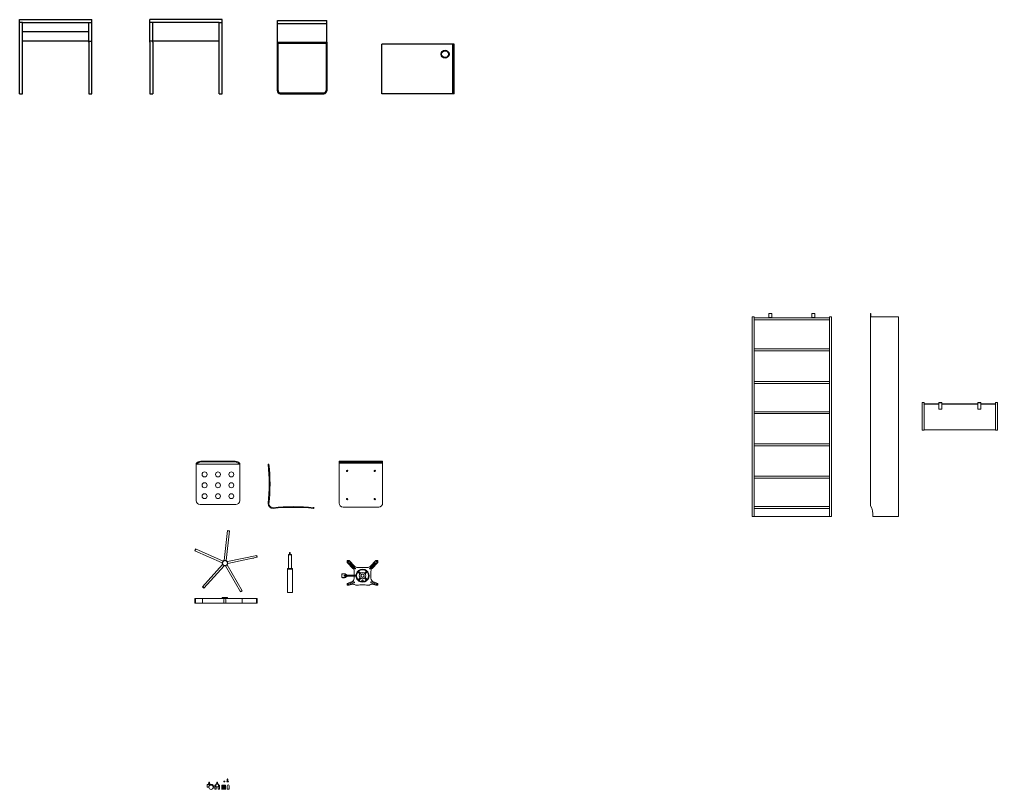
# Model space of a CAD drawing. Header units: millimetres. Extents: x 1744 to 3667, y -56 to 1503.
# Drawn here: x 2679 to 3667, y -56 to 722 of the extents above; entities that cross this region are included whole.
import ezdxf

# ---------------------------------------------------------------- set-up
doc = ezdxf.new("R2010")
doc.units = ezdxf.units.MM
doc.header["$LTSCALE"] = 100
doc.linetypes.add('CONTINUA', pattern=[0])
doc.layers.add('A-FURN', color=8, linetype='Continuous', lineweight=18)
doc.layers.add('PGF-ARREDO', color=73, linetype='Continuous')

# ---------------------------------------------------------------- blocks, each defined once
blk = doc.blocks.new('VITE')
at = {"layer": 'A-FURN', "color": 6}
for p, q in [((2893.17, -48.49), (2892.62, -48.58)), ((2893.17, -48.58), (2892.62, -48.68)), ((2893.17, -48.68), (2892.62, -48.78)), ((2893.16, -48.78), (2892.62, -48.87)), ((2893.16, -48.88), (2892.62, -48.97)), ((2893.16, -48.98), (2892.62, -49.07)), ((2893.16, -49.07), (2892.62, -49.17)), ((2893.16, -49.17), (2892.62, -49.27)), ((2893.16, -49.27), (2892.62, -49.37)), ((2893.16, -49.37), (2892.62, -49.46)), ((2893.17, -48.49), (2892.68, -48.49)), ((2892.11, -51.06), (2892.11, -50.9)), ((2893.68, -50.9), (2892.11, -50.9)), ((2893.32, -50.9), (2892.48, -50.9)), ((2893.16, -49.47), (2892.62, -49.56)), ((2893.16, -49.56), (2892.62, -49.66)), ((2893.16, -49.66), (2892.62, -49.76)), ((2893.16, -49.76), (2892.62, -49.86)), ((2893.16, -49.86), (2892.62, -49.95)), ((2893.16, -49.96), (2892.62, -50.05)), ((2893.16, -50.05), (2892.62, -50.15)), ((2893.16, -50.15), (2892.62, -50.25)), ((2893.16, -50.25), (2892.62, -50.35)), ((2893.16, -50.35), (2892.86, -50.4)), ((2893.68, -51.06), (2893.68, -50.9))]:
    blk.add_line(p, q, dxfattribs=at)
at = {"layer": 'A-FURN', "color": 6, "linetype": 'CONTINUA', "ltscale": 0.02}
for p, q in [((2892.5, -50.9), (2892.5, -50.4)), ((2893.3, -50.4), (2892.5, -50.4)), ((2892.7, -50.9), (2892.7, -50.4)), ((2893.1, -50.9), (2893.1, -50.4)), ((2893.3, -50.9), (2893.3, -50.4))]:
    blk.add_line(p, q, dxfattribs=at)
at = {"layer": 'A-FURN', "color": 6, "lineweight": 25}
for centre, radius, start, end in [((2892.64, -48.83), 0.0542, 115.7895, 240.28956), ((2892.64, -48.92), 0.0542, 121.13074, 214.9515), ((2892.64, -49.02), 0.0542, 121.03437, 215.09573), ((2892.64, -49.12), 0.0542, 121.09636, 215.02452), ((2892.64, -49.22), 0.0542, 121.06103, 215.02753), ((2892.64, -49.31), 0.0542, 121.08968, 215.02885), ((2892.64, -49.41), 0.0542, 121.1166, 215.01351), ((2892.64, -48.63), 0.0493, 113.29038, 217.39529), ((2892.77, -48.83), 0.206, 214.83109, 222.15951), ((2892.77, -48.93), 0.213, 215.04968, 222.11209), ((2892.78, -49.02), 0.223, 215.10822, 221.87514), ((2892.77, -49.12), 0.214, 215.01467, 222.0697), ((2892.78, -49.22), 0.217, 215.17196, 222.10051), ((2892.67, -48.55), 0.0599, 85.26108, 216.86778), ((2892.79, -48.53), 0.223, 215.08481, 221.85173), ((2892.73, -48.74), 0.123, 153.40048, 199.33098), ((2893, -48.63), 0.223, 318.14827, 324.91519), ((2893.13, -48.83), 0.0584, 302.91158, 57.08842), ((2893.14, -48.92), 0.0542, 324.90427, 58.96563), ((2893.01, -48.83), 0.213, 317.88791, 324.95032), ((2893.14, -49.02), 0.0542, 324.90427, 58.96563), ((2893.01, -48.93), 0.213, 317.88791, 324.95032), ((2893.14, -49.12), 0.0542, 324.97247, 58.93897), ((2893.01, -49.03), 0.214, 317.9303, 324.98533), ((2893.14, -49.22), 0.0542, 324.97115, 58.91032), ((2893, -49.12), 0.217, 317.89949, 324.82804), ((2893.14, -49.32), 0.0542, 324.98649, 58.8834), ((2893, -49.22), 0.223, 318.12486, 324.89178), ((2893.14, -49.41), 0.0541, 324.96325, 58.93151), ((2893.14, -48.53), 0.054, 324.8794, 54.90005), ((2893, -48.44), 0.223, 318.14827, 324.91519), ((2893.14, -48.63), 0.0542, 325.0485, 58.86926), ((2893.02, -48.54), 0.206, 317.84049, 325.16891), ((2893.14, -48.73), 0.054, 324.8794, 54.90005), ((2892.64, -49.51), 0.0541, 121.06849, 215.03675), ((2892.64, -49.61), 0.0542, 121.07124, 215.03589), ((2892.64, -49.71), 0.0541, 120.96845, 215.11898), ((2892.64, -49.8), 0.0541, 121.04613, 215.03724), ((2892.64, -49.9), 0.0542, 121.07253, 215.0346), ((2892.64, -50), 0.0541, 121.03633, 215.0511), ((2892.65, -50.1), 0.0584, 122.8341, 237.1659), ((2892.64, -50.2), 0.0541, 120.96845, 215.11898), ((2892.64, -50.29), 0.0541, 121.04613, 215.03724), ((2892.64, -50.39), 0.0542, 121.07253, 190.09344), ((2892.78, -49.31), 0.223, 215.10822, 221.87514), ((2892.78, -49.42), 0.219, 215.03804, 221.94533), ((2892.79, -49.51), 0.228, 215.18203, 221.80858), ((2892.79, -49.61), 0.228, 215.18203, 221.80858), ((2892.78, -49.71), 0.219, 215.04166, 221.94894), ((2892.78, -49.81), 0.223, 215.11184, 221.87876), ((2892.78, -49.9), 0.223, 215.11184, 221.87876), ((2892.79, -50), 0.228, 215.18203, 221.80858), ((2892.79, -50.1), 0.228, 215.18203, 221.80858), ((2892.78, -50.2), 0.219, 215.04166, 221.94894), ((2893, -49.32), 0.219, 318.05467, 324.96196), ((2893.14, -49.51), 0.0542, 324.96411, 58.92876), ((2892.99, -49.41), 0.228, 318.19142, 324.81797), ((2893.14, -49.61), 0.0541, 324.88102, 59.03155), ((2892.99, -49.51), 0.228, 318.19142, 324.81797), ((2893.14, -49.71), 0.0541, 324.96276, 58.95387), ((2893, -49.61), 0.219, 318.05106, 324.95834), ((2893.14, -49.81), 0.0542, 324.9654, 58.92747), ((2893, -49.71), 0.223, 318.12124, 324.88816), ((2893.14, -49.9), 0.0541, 324.9489, 58.96367), ((2893, -49.81), 0.223, 318.12124, 324.88816), ((2893.14, -50), 0.0541, 324.92331, 58.97663), ((2893, -49.91), 0.214, 318.0079, 325.05556), ((2893.12, -50.1), 0.0686, 314.33125, 45.66167), ((2893.14, -50.2), 0.0541, 324.96276, 58.95387), ((2893, -50.1), 0.219, 318.05106, 324.95834), ((2893.14, -50.3), 0.0542, 324.9654, 58.92747), ((2893, -50.2), 0.223, 318.12124, 324.88816), ((2893.14, -50.4), 0.0541, 352.60206, 58.96367)]:
    blk.add_arc(centre, radius, start, end, dxfattribs=at)
at = {"layer": 'A-FURN', "color": 6}
blk.add_arc((2892.9, -47.52), 3.63, 257.50038, 282.49959, dxfattribs=at)
blk = doc.blocks.new('BULLONE')
at = {"layer": 'A-FURN', "color": 6}
for p, q in [((2889.07, -51.01), (2890.18, -51.01)), ((2889.07, -51.08), (2889.07, -51.01)), ((2889.07, -51.08), (2890.18, -51.08)), ((2889.13, -51.01), (2889.13, -50.64)), ((2889.13, -50.64), (2889.33, -50.64)), ((2889.19, -50.58), (2890.06, -50.58)), ((2889.33, -51.01), (2889.33, -50.64)), ((2889.33, -50.64), (2889.91, -50.64)), ((2889.91, -51.01), (2889.91, -50.64)), ((2889.91, -50.64), (2890.11, -50.64)), ((2890.11, -51.01), (2890.11, -50.64)), ((2890.18, -51.01), (2890.18, -51.08))]:
    blk.add_line(p, q, dxfattribs=at)
for centre, start, end in [((2889.2, -50.63), 99.42159, 185.26351), ((2890.05, -50.63), 354.73649, 80.57841)]:
    blk.add_arc(centre, 0.048, start, end, dxfattribs=at)

msp = doc.modelspace()

# ---------------------------------------------------------------- linework, layer by layer
at = {"layer": 'A-FURN', "color": 3, "linetype": 'CONTINUA', "ltscale": 0.02}
for p, q in [((3436.39, 420.9), (3436.39, 424.9)), ((3436.39, 424.9), (3439.39, 424.9)), ((3439.39, 420.6), (3439.39, 424.9)), ((3479.89, 420.6), (3479.89, 424.9)), ((3482.89, 424.9), (3479.89, 424.9)), ((3482.89, 420.9), (3482.89, 424.9)), ((3436.39, 420.6), (3436.39, 420.9)), ((3436.39, 420.9), (3439.39, 420.9)), ((3436.39, 420.6), (3439.39, 420.6)), ((3482.89, 420.9), (3479.89, 420.9)), ((3482.89, 420.6), (3479.89, 420.6)), ((3482.89, 420.6), (3482.89, 420.9)), ((3608.02, 328.27), (3608.02, 334.97)), ((3608.02, 334.97), (3611.02, 334.97)), ((3608.02, 334.97), (3608.02, 328.27)), ((3608.02, 334.67), (3611.02, 334.67)), ((3608.02, 328.27), (3611.02, 328.27)), ((3611.02, 328.27), (3611.02, 334.97)), ((3611.02, 334.97), (3611.02, 328.27)), ((3647.53, 328.27), (3647.53, 334.97)), ((3650.53, 334.97), (3647.53, 334.97)), ((3647.53, 334.97), (3647.53, 328.27)), ((3650.53, 334.67), (3647.53, 334.67)), ((3650.53, 328.27), (3647.53, 328.27)), ((3650.53, 328.27), (3650.53, 334.97)), ((3650.53, 334.97), (3650.53, 328.27)), ((2883.22, -55.8), (2883.22, -55.9)), ((2883.62, -51.8), (2883.62, -55.8)), ((2883.62, -52.47), (2887.32, -52.47)), ((2883.62, -52.67), (2887.32, -52.67)), ((2883.62, -52.97), (2887.32, -52.97)), ((2883.62, -53.17), (2887.32, -53.17)), ((2883.62, -53.47), (2887.32, -53.47)), ((2883.62, -53.67), (2887.32, -53.67)), ((2883.62, -53.97), (2887.32, -53.97)), ((2883.62, -54.17), (2887.32, -54.17)), ((2883.62, -54.47), (2887.32, -54.47)), ((2883.62, -54.67), (2887.32, -54.67)), ((2883.62, -54.97), (2887.32, -54.97)), ((2883.62, -55.17), (2887.32, -55.17)), ((2883.62, -55.67), (2887.32, -55.67)), ((2887.32, -51.8), (2887.32, -55.8)), ((2887.72, -55.8), (2887.72, -55.9)), ((2888.93, -56.1), (2891.09, -56.1))]:
    msp.add_line(p, q, dxfattribs=at)
at = {"layer": 'A-FURN', "color": 4, "linetype": 'CONTINUA', "ltscale": 0.02}
for p, q in [((3539.16, 424.9), (3539.46, 424.9)), ((3539.16, 424.9), (3539.16, 421.8)), ((3539.46, 424.9), (3539.46, 421.9)), ((3592.78, 333.07), (3592.78, 333.47)), ((3665.78, 333.07), (3665.78, 333.47))]:
    msp.add_line(p, q, dxfattribs=at)
at = {"layer": 'A-FURN', "color": 7, "linetype": 'CONTINUA', "ltscale": 0.1}
for p, q in [((3419.64, 421.6), (3419.64, 219.6)), ((3421.64, 421.6), (3419.64, 421.6)), ((3421.64, 421.6), (3421.64, 219.6)), ((3421.64, 420.6), (3497.64, 420.6)), ((3421.64, 418.6), (3497.64, 418.6)), ((3497.64, 421.6), (3497.64, 219.6)), ((3499.64, 421.6), (3497.64, 421.6)), ((3499.64, 421.6), (3499.64, 229.6)), ((3539.16, 421.6), (3567.16, 421.6)), ((3539.16, 421.6), (3539.16, 230.6)), ((3567.16, 421.6), (3567.16, 219.6)), ((3497.64, 389.18), (3421.64, 389.18)), ((3497.64, 387.18), (3421.64, 387.18)), ((3497.64, 356.18), (3421.64, 356.18)), ((3497.64, 354.18), (3421.64, 354.18)), ((3591.28, 306.97), (3591.28, 334.97)), ((3593.28, 333.47), (3593.28, 334.97)), ((3593.28, 306.97), (3593.28, 333.07)), ((3665.28, 333.47), (3665.28, 334.97)), ((3665.28, 306.97), (3665.28, 333.07)), ((3667.28, 306.97), (3667.28, 334.97)), ((3497.64, 325.6), (3421.64, 325.6)), ((3497.64, 323.6), (3421.64, 323.6)), ((3665.28, 306.97), (3667.28, 306.97)), ((3497.64, 293.18), (3421.64, 293.18)), ((3497.64, 291.18), (3421.64, 291.18)), ((3497.64, 260.29), (3421.64, 260.29)), ((3497.64, 258.29), (3421.64, 258.29)), ((3497.64, 229.6), (3421.64, 229.6)), ((3497.64, 227.6), (3421.64, 227.6)), ((3499.64, 229.6), (3499.64, 219.6)), ((3421.64, 219.6), (3419.64, 219.6)), ((3421.64, 219.6), (3497.64, 219.6)), ((3499.64, 219.6), (3497.64, 219.6)), ((3541.54, 219.6), (3567.16, 219.6)), ((2886.19, 175.24), (2889.36, 205.44)), ((2888.18, 175.03), (2891.35, 205.23)), ((2891.31, 204.83), (2889.32, 205.04)), ((2891.35, 205.23), (2889.36, 205.44)), ((2890.99, 201.77), (2890.78, 199.78)), ((2857.18, 186.86), (2856.37, 185.04)), ((2884.12, 172.68), (2856.37, 185.04)), ((2857.55, 186.7), (2856.74, 184.87)), ((2884.93, 174.51), (2857.18, 186.86)), ((2889.26, 174.05), (2918.97, 180.37)), ((2889.68, 172.1), (2919.38, 178.41)), ((2918.99, 178.33), (2918.58, 180.29)), ((2919.38, 178.41), (2918.97, 180.37)), ((2950.98, 181.27), (2950.98, 166.98)), ((2950.98, 181.27), (2953.98, 181.27)), ((2950.98, 180.77), (2953.98, 180.77)), ((2952.08, 183.27), (2952.88, 183.27)), ((2953.98, 181.27), (2953.98, 166.98)), ((2884.42, 171.26), (2864.1, 148.69)), ((2885.9, 169.92), (2865.58, 147.35)), ((2887.35, 169.77), (2902.54, 143.47)), ((2889.08, 170.77), (2904.27, 144.47)), ((2915.97, 177.69), (2914.02, 177.27)), ((3010.32, 173.07), (3010.32, 175.07)), ((3010.32, 175.07), (3012.32, 175.07)), ((3010.32, 175.07), (3010.32, 173.07)), ((3010.32, 175.07), (3012.32, 175.07)), ((3010.32, 175.07), (3010.32, 173.07)), ((3016.15, 167.24), (3010.32, 173.07)), ((3018.15, 169.24), (3012.32, 175.07)), ((3013.25, 171.44), (3012.49, 172.2)), ((3018.56, 167.55), (3013.2, 172.91)), ((3017.85, 166.84), (3013.25, 171.44)), ((3020.98, 168.07), (3030.67, 168.07)), ((3033.09, 167.55), (3038.45, 172.91)), ((3033.5, 169.24), (3039.32, 175.07)), ((3033.8, 166.84), (3038.4, 171.44)), ((3035.5, 167.24), (3041.32, 173.07)), ((3038.4, 171.44), (3039.16, 172.2)), ((3039.32, 175.07), (3041.32, 175.07)), ((3041.32, 175.07), (3039.32, 175.07)), ((3041.32, 175.07), (3041.32, 173.07)), ((3041.32, 175.07), (3041.32, 173.07)), ((2949.98, 166.98), (2954.98, 166.98)), ((2949.98, 166.98), (2949.98, 142.98)), ((2949.98, 166.98), (2949.98, 166.48)), ((2949.98, 166.48), (2954.98, 166.48)), ((2954.98, 166.98), (2954.98, 142.98)), ((3004.81, 161.11), (3004.81, 158.51)), ((3004.97, 158.49), (3004.97, 161.12)), ((3007.62, 161.62), (3005.47, 161.62)), ((3007.78, 161.81), (3005.51, 161.81)), ((3010.19, 160.32), (3007.66, 160.31)), ((3010.19, 159.3), (3007.66, 159.31)), ((3008.55, 161.3), (3009.39, 160.63)), ((3008.55, 158.32), (3009.39, 158.99)), ((3008.72, 161.49), (3010.32, 160.21)), ((3008.72, 158.13), (3010.32, 159.41)), ((3019.81, 160.21), (3010.32, 160.21)), ((3010.32, 159.41), (3010.32, 160.21)), ((3019.81, 159.41), (3010.32, 159.41)), ((3017.32, 164.42), (3017.32, 160.21)), ((3017.32, 159.41), (3017.32, 157.31)), ((3019.71, 160.41), (3019.3, 160.41)), ((3019.71, 159.21), (3019.3, 159.21)), ((3022.43, 162.26), (3020.77, 163.92)), ((3023.14, 162.97), (3021.46, 164.64)), ((3028.51, 162.97), (3030.19, 164.64)), ((3029.22, 162.26), (3030.88, 163.92)), ((3034.32, 164.42), (3034.32, 157.31)), ((2864.1, 148.69), (2865.58, 147.35)), ((2864.36, 148.99), (2865.85, 147.65)), ((3007.62, 157.99), (3005.47, 157.99)), ((3005.51, 157.81), (3007.78, 157.81)), ((3014.61, 153.52), (3010.32, 152.07)), ((3010.32, 150.07), (3010.32, 152.07)), ((3010.32, 150.07), (3012.32, 150.07)), ((3014.82, 150.92), (3012.32, 150.07)), ((3017.05, 153.5), (3013.32, 152.22)), ((3017.38, 152.55), (3013.64, 151.27)), ((3017.77, 150.76), (3018.48, 150.44)), ((3022.67, 157.12), (3020.99, 155.45)), ((3023.37, 156.41), (3021.71, 154.75)), ((3028.51, 156.65), (3030.19, 154.98)), ((3029.22, 157.36), (3030.88, 155.7)), ((3033.88, 150.76), (3033.17, 150.44)), ((3034.27, 152.55), (3038.01, 151.27)), ((3034.6, 153.5), (3038.33, 152.22)), ((3039.32, 150.07), (3036.83, 150.92)), ((3036.83, 150.92), (3039.32, 150.07)), ((3037.04, 153.52), (3041.32, 152.07)), ((3041.32, 150.07), (3039.32, 150.07)), ((3041.32, 152.07), (3041.32, 150.07)), ((3041.32, 150.07), (3041.32, 152.07)), ((2902.34, 143.81), (2904.07, 144.81)), ((2902.54, 143.47), (2904.27, 144.47)), ((2903.4, 143.97), (2903.2, 144.31)), ((2949.98, 142.98), (2954.98, 142.98)), ((2884.27, 136.69), (2856.37, 136.69)), ((2856.37, 136.69), (2856.37, 132.19)), ((2856.37, 132.19), (2919.38, 132.19)), ((2857.02, 136.69), (2857.02, 132.19)), ((2883.97, 137.69), (2888.97, 137.69)), ((2883.97, 137.69), (2883.97, 136.69)), ((2889.57, 137.69), (2883.97, 137.69)), ((2889.27, 136.69), (2884.27, 136.69)), ((2885.69, 132.19), (2885.69, 135.66)), ((2887.85, 132.19), (2887.85, 135.66)), ((2889.27, 136.69), (2919.38, 136.69)), ((2889.57, 137.69), (2889.57, 136.69)), ((2918.73, 136.69), (2918.73, 132.19)), ((2919.38, 136.69), (2919.38, 132.19))]:
    msp.add_line(p, q, dxfattribs=at)
at = {"layer": 'A-FURN', "color": 7, "linetype": 'CONTINUA', "ltscale": 0.02}
for p, q in [((3591.28, 334.97), (3593.28, 334.97)), ((3592.78, 333.47), (3608.02, 333.47)), ((3592.78, 333.07), (3608.02, 333.07)), ((3611.02, 333.47), (3647.53, 333.47)), ((3611.02, 333.07), (3647.53, 333.07)), ((3650.53, 333.47), (3665.78, 333.47)), ((3650.53, 333.07), (3665.78, 333.07)), ((3665.28, 334.97), (3667.28, 334.97)), ((3591.28, 306.97), (3593.28, 306.97)), ((3593.28, 307.37), (3665.28, 307.37)), ((2952.08, 181.27), (2952.08, 183.27)), ((2952.88, 181.27), (2952.88, 183.27)), ((2864.1, 136.69), (2864.1, 132.19)), ((2904.27, 136.69), (2904.27, 132.19))]:
    msp.add_line(p, q, dxfattribs=at)
at = {"layer": 'A-FURN', "color": 0, "linetype": 'CONTINUA', "ltscale": 0.1}
for p, q in [((2857.78, 272.55), (2857.78, 273.35)), ((2857.78, 272.55), (2879.78, 272.55)), ((2862.4, 275.55), (2879.78, 275.55)), ((2862.55, 274.75), (2879.78, 274.75)), ((2879.78, 275.55), (2872.78, 275.55)), ((2897.16, 275.55), (2879.78, 275.55)), ((2879.78, 275.55), (2886.78, 275.55)), ((2897, 274.75), (2879.78, 274.75)), ((2901.78, 272.55), (2879.78, 272.55)), ((2901.78, 272.55), (2901.78, 273.35)), ((2930.61, 272.67), (2931.01, 272.67)), ((3002.17, 275.55), (3046.17, 275.55)), ((3002.17, 275.55), (3002.17, 233.21)), ((3002.17, 274.73), (3046.17, 274.73)), ((3002.17, 273.67), (3046.17, 273.67)), ((3046.17, 275.55), (3046.17, 233.21)), ((3006.17, 229.21), (3042.17, 229.21))]:
    msp.add_line(p, q, dxfattribs=at)
at = {"layer": 'A-FURN', "color": 0}
for p, q in [((2857.78, 235.71), (2857.78, 272.55)), ((2901.78, 272.55), (2901.78, 235.71)), ((2897.78, 231.71), (2861.78, 231.71))]:
    msp.add_line(p, q, dxfattribs=at)
at = {"layer": 'A-FURN', "color": 3, "linetype": 'CONTINUA', "ltscale": 0.1}
for p, q in [((2870.69, -50.26), (2870.69, -49.04)), ((2870.69, -49.04), (2871.18, -49.04)), ((2870.69, -49.14), (2871.18, -49.14)), ((2871.18, -50.26), (2871.18, -49.04)), ((2878.73, -50.1), (2878.73, -48.88)), ((2878.73, -48.88), (2879.21, -48.88)), ((2878.73, -48.98), (2879.21, -48.98)), ((2879.21, -50.1), (2879.21, -48.88)), ((2868.8, -51.16), (2868.8, -54.01)), ((2872.8, -51.16), (2868.8, -51.16)), ((2868.8, -54.01), (2870.25, -54.01)), ((2870.34, -50.66), (2870.34, -50.36)), ((2870.34, -50.86), (2870.34, -51.06)), ((2870.94, -50.26), (2870.44, -50.26)), ((2870.44, -50.76), (2871.44, -50.76)), ((2871.44, -50.76), (2870.44, -50.76)), ((2871.44, -51.16), (2870.44, -51.16)), ((2870.94, -50.26), (2871.44, -50.26)), ((2871.54, -50.66), (2871.54, -50.36)), ((2871.54, -50.86), (2871.54, -51.06)), ((2875.35, -54.01), (2875.65, -54.01)), ((2876.47, -52.6), (2876.47, -55.1)), ((2877.47, -51), (2877.47, -53.63)), ((2877.47, -51), (2880.47, -51)), ((2877.47, -51.6), (2877.47, -51.6)), ((2877.47, -53.63), (2880.47, -53.63)), ((2877.47, -56.1), (2877.97, -56.1)), ((2877.97, -53.63), (2877.97, -56.1)), ((2878.37, -50.5), (2878.37, -50.2)), ((2878.37, -50.7), (2878.37, -50.9)), ((2878.97, -50.1), (2878.47, -50.1)), ((2878.47, -50.6), (2879.47, -50.6)), ((2879.47, -50.6), (2878.47, -50.6)), ((2879.47, -51), (2878.47, -51)), ((2878.97, -50.1), (2879.47, -50.1)), ((2879.57, -50.5), (2879.57, -50.2)), ((2879.57, -50.7), (2879.57, -50.9)), ((2879.97, -53.63), (2879.97, -56.1)), ((2879.97, -56.1), (2880.47, -56.1)), ((2880.47, -51), (2880.47, -53.63)), ((2880.47, -51.6), (2880.47, -51.6)), ((2881.47, -52.6), (2881.47, -55.1)), ((2883.22, -55.8), (2887.72, -55.8)), ((2883.42, -56.1), (2887.52, -56.1)), ((2887.32, -51.8), (2883.62, -51.8)), ((2888.93, -56.1), (2888.93, -52.63)), ((2891.09, -56.1), (2891.09, -52.63))]:
    msp.add_line(p, q, dxfattribs=at)
at = {"layer": 'A-FURN', "color": 0, "linetype": 'CONTINUA', "ltscale": 0.1}
for centre, radius in [((2866.28, 262.21), 2.5), ((2879.78, 262.21), 2.5), ((2893.28, 262.21), 2.5), ((3010.17, 265.67), 0.7), ((3038.17, 265.67), 0.7), ((2866.28, 251.21), 2.5), ((2879.78, 251.21), 2.5), ((2893.28, 251.21), 2.5), ((2866.28, 240.21), 2.5), ((2879.78, 240.21), 2.5), ((2893.28, 240.21), 2.5), ((3010.17, 237.21), 0.7), ((3038.17, 237.21), 0.7)]:
    msp.add_circle(centre, radius, dxfattribs=at)
at = {"layer": 'A-FURN', "color": 7, "linetype": 'CONTINUA', "ltscale": 0.1}
for centre, radius in [((2886.91, 172.53), 2.8), ((2886.91, 172.53), 2.5), ((3011.38, 174.03), 0.65), ((3040.27, 174.03), 0.65), ((3025.82, 159.81), 3.23), ((3025.82, 159.81), 1.75), ((3025.82, 159.81), 1.5), ((3011.27, 151.06), 0.65), ((3025.82, 154.89), 0.75), ((3040.38, 151.06), 0.65)]:
    msp.add_circle(centre, radius, dxfattribs=at)
at = {"layer": 'A-FURN', "color": 3, "linetype": 'CONTINUA', "ltscale": 0.1}
msp.add_circle((2872.8, -54.01), 2.25, dxfattribs=at)
at = {"layer": 'A-FURN', "color": 4, "linetype": 'CONTINUA', "ltscale": 0.02}
for centre, radius, end in [((3540.36, 421.8), 1.2, 189.59407), ((3540.46, 421.9), 1, 197.4576)]:
    msp.add_arc(centre, radius, 180, end, dxfattribs=at)
at = {"layer": 'A-FURN', "color": 0, "linetype": 'CONTINUA', "ltscale": 0.1}
for centre, radius, start, end in [((2862.57, 269.24), 6.31, 91.54412, 139.39131), ((2863.55, 266.29), 8.51, 96.75737, 132.7262), ((2896, 266.29), 8.51, 47.2738, 83.24263), ((2896.99, 269.24), 6.31, 40.60869, 88.45588), ((2930.61, 272.47), 0.2, 90, 186.25119), ((2755.29, 252.22), 176.29, 353.6763, 6.59057), ((2931.01, 272.47), 0.2, 6.23351, 90), ((2754.27, 252.12), 178.11, 353.7088, 6.56942), ((2935.5, 232.8), 5, 180, 270), ((2935.3, 232.6), 4, 180, 270), ((2955.87, 28.14), 201.51, 84.14139, 95.85861), ((2955.97, 28.85), 200, 84.13158, 95.86842), ((2976.44, 228.2), 0.4, 270, 90), ((3006.17, 233.21), 4, 180, 270), ((3042.17, 233.21), 4, 270, 0)]:
    msp.add_arc(centre, radius, start, end, dxfattribs=at)
at = {"layer": 'A-FURN', "color": 0}
for centre, start, end in [((2861.78, 235.71), 180, 270), ((2897.78, 235.71), 270, 0)]:
    msp.add_arc(centre, 4, start, end, dxfattribs=at)
at = {"layer": 'A-FURN', "color": 7, "linetype": 'CONTINUA', "ltscale": 0.1}
for centre, radius, start, end in [((3518.25, 220.33), 23.3, 358.20281, 26.14639), ((3012.92, 172.47), 0.512, 57.30203, 212.64275), ((3020.98, 172.07), 4, 225, 270), ((3030.67, 172.07), 4, 270, 315), ((3038.73, 172.47), 0.512, 327.35725, 122.69797), ((3005.51, 161.11), 0.7, 90, 180), ((3005.51, 158.51), 0.7, 180, 270), ((3005.47, 161.12), 0.5, 90, 180), ((3005.47, 158.49), 0.5, 180, 270), ((3007.69, 159.81), 0.501, 93.13718, 266.86282), ((3007.62, 160.12), 1.5, 51.60685, 90), ((3007.62, 159.49), 1.5, 270, 308.39315), ((3007.78, 160.31), 1.5, 51.60685, 90), ((3007.78, 159.31), 1.5, 270, 308.39315), ((3010.32, 161.81), 1.5, 231.60685, 264.90143), ((3010.32, 157.81), 1.5, 95.09857, 128.39315), ((3013.32, 164.42), 4, 0, 45), ((3018.13, 167.27), 0.512, 237.30203, 32.64275), ((3025.82, 159.81), 6.64, 175.61719, 176.54781), ((3025.82, 159.81), 6.64, 183.45219, 185.18222), ((3025.82, 159.81), 6.64, 183.45219, 184.38281), ((3025.82, 159.81), 6.64, 174.81778, 175.61719), ((3019.3, 160.31), 0.1, 90, 175.61719), ((3019.3, 159.31), 0.1, 184.38281, 270), ((3025.82, 159.81), 6.64, 143.83902, 174.81778), ((3025.82, 159.81), 6.64, 185.18222, 219.01159), ((3019.71, 160.31), 0.1, 355.3233, 90), ((3019.71, 159.31), 0.1, 270, 4.6767), ((3025.82, 159.81), 6.03, 174.29182, 185.70818), ((3025.82, 159.81), 6.03, 176.19805, 184.6767), ((3025.82, 159.81), 6.03, 175.3233, 176.19805), ((3025.82, 159.81), 6.03, 183.80195, 184.6767), ((3025.82, 159.81), 6.03, 141.35011, 174.29182), ((3025.82, 159.81), 6.03, 185.70818, 221.83181), ((3020.87, 163.43), 0.5, 84.85463, 143.83902), ((3020.96, 164.44), 0.512, 264.85463, 7.99598), ((3021.21, 163.09), 0.5, 84.85463, 101.40185), ((3021.3, 164.09), 0.512, 264.85463, 7.99598), ((3021.96, 164.58), 0.5, 129.01159, 187.99598), ((3025.82, 159.81), 6.64, 50.98841, 129.01159), ((3025.82, 159.81), 6.03, 48.16819, 131.83181), ((3022.31, 164.24), 0.5, 173.03526, 187.99598), ((3022.78, 162.61), 0.5, 225, 45), ((3028.87, 162.61), 0.5, 135, 315), ((3030.35, 164.09), 0.512, 172.00402, 275.14537), ((3029.34, 164.24), 0.5, 352.00402, 6.96474), ((3029.69, 164.58), 0.5, 352.00402, 50.98841), ((3030.69, 164.44), 0.512, 172.00402, 275.14537), ((3030.44, 163.09), 0.5, 78.59815, 95.14537), ((3025.82, 159.81), 6.03, 321.3792, 38.64989), ((3030.78, 163.43), 0.5, 36.16098, 95.14537), ((3025.82, 159.81), 6.64, 323.86559, 36.16098), ((3033.52, 167.27), 0.512, 147.35725, 302.69797), ((3038.32, 164.42), 4, 135, 180), ((3013.58, 151.78), 0.512, 121.13214, 276.47286), ((3013.32, 157.31), 4, 288.68222, 0), ((3016.1, 147.13), 4, 65.36537, 108.68222), ((3017.11, 152.99), 0.512, 301.13214, 96.47286), ((3020.15, 154.07), 4, 245.36537, 258.28847), ((3019.94, 153.09), 3, 258.28847, 281.19469), ((3025.82, 123.38), 27.29, 90, 101.19469), ((3021.05, 155.94), 0.5, 219.01159, 277.99598), ((3021.19, 154.94), 0.512, 354.85463, 97.99598), ((3021.4, 156.29), 0.5, 263.03526, 277.99598), ((3021.54, 155.29), 0.512, 354.85463, 97.99598), ((3022.2, 154.85), 0.5, 174.85463, 233.83902), ((3025.82, 159.81), 6.64, 233.83902, 309.03728), ((3022.55, 155.2), 0.5, 174.85463, 191.40185), ((3025.82, 159.81), 6.03, 231.35011, 311.86657), ((3023.02, 156.77), 0.5, 315, 135), ((3025.82, 123.38), 27.29, 78.80531, 90), ((3028.87, 157.01), 0.5, 45, 225), ((3030.35, 155.53), 0.512, 84.85463, 187.99598), ((3029.35, 155.39), 0.5, 353.03526, 7.99598), ((3029.69, 155.04), 0.5, 309.01159, 7.99598), ((3030.7, 155.18), 0.512, 84.85463, 187.99598), ((3030.44, 156.53), 0.5, 264.85463, 281.40185), ((3030.79, 156.19), 0.5, 264.85463, 323.83902), ((3031.7, 153.09), 3, 258.80531, 281.71153), ((3031.5, 154.07), 4, 281.71153, 294.63463), ((3035.55, 147.13), 4, 71.31778, 114.63463), ((3034.54, 152.99), 0.512, 83.52714, 238.86786), ((3038.32, 157.31), 4, 180, 251.31778), ((3038.07, 151.78), 0.512, 263.52714, 58.86786), ((2886.77, 135.6), 1.08, 3.12179, 176.87821), ((2898.45, 132.09), 0.1, 90, 180), ((2899.45, 132.09), 0.1, 0, 90)]:
    msp.add_arc(centre, radius, start, end, dxfattribs=at)
at = {"layer": 'A-FURN', "color": 3, "linetype": 'CONTINUA', "ltscale": 0.1}
for centre, radius, start, end in [((2870.94, -49.08), 0.246, 9.3312, 170.6688), ((2878.97, -48.92), 0.246, 9.3312, 170.6688), ((2872.8, -54.01), 2.55, 0, 180), ((2870.44, -50.36), 0.1, 90, 180), ((2870.44, -50.66), 0.1, 180, 270), ((2870.44, -50.86), 0.1, 90, 180), ((2870.44, -51.06), 0.1, 180, 270), ((2871.44, -50.36), 0.1, 0, 90), ((2871.44, -50.66), 0.1, 270, 0), ((2871.44, -50.86), 0.1, 360, 90), ((2871.44, -51.06), 0.1, 270, 360), ((2872.8, -54.01), 2.85, 0, 90), ((2877.47, -52.6), 1, 90, 180), ((2877.47, -55.1), 1, 180, 270), ((2878.47, -50.2), 0.1, 90, 180), ((2878.47, -50.5), 0.1, 180, 270), ((2878.47, -50.7), 0.1, 90, 180), ((2878.47, -50.9), 0.1, 180, 270), ((2879.47, -50.2), 0.1, 0, 90), ((2879.47, -50.5), 0.1, 270, 0), ((2879.47, -50.7), 0.1, 360, 90), ((2879.47, -50.9), 0.1, 270, 360), ((2880.47, -52.6), 1, 360, 90), ((2880.47, -55.1), 1, 270, 360), ((2883.42, -55.9), 0.2, 180, 270), ((2890.01, -52.68), 1.08, 3.12179, 176.87821)]:
    msp.add_arc(centre, radius, start, end, dxfattribs=at)
at = {"layer": 'A-FURN', "color": 3, "linetype": 'CONTINUA', "ltscale": 0.02}
msp.add_arc((2887.52, -55.9), 0.2, 270, 0, dxfattribs=at)
at = {"layer": 'PGF-ARREDO', "color": 7}
for p, q in [((2679.33, 646.97), (2679.33, 721.97)), ((2679.33, 721.97), (2752.33, 721.97)), ((2752.33, 646.97), (2752.33, 721.97)), ((2811.05, 698.97), (2811.05, 721.97)), ((2884.05, 721.97), (2811.05, 721.97)), ((2884.05, 646.97), (2884.05, 721.97)), ((2884.05, 646.97), (2884.05, 721.97)), ((2682.33, 718.97), (2679.33, 718.97)), ((2682.33, 646.97), (2682.33, 718.97)), ((2682.33, 718.97), (2749.33, 718.97)), ((2749.33, 698.97), (2749.33, 718.97)), ((2749.33, 718.97), (2752.33, 718.97)), ((2814.05, 718.97), (2811.05, 718.97)), ((2814.05, 698.97), (2814.05, 718.97)), ((2881.05, 718.97), (2814.05, 718.97)), ((2881.05, 646.97), (2881.05, 718.97)), ((2881.05, 718.97), (2884.05, 718.97)), ((2939.76, 649.97), (2939.76, 720.97)), ((2939.76, 720.97), (2989.76, 720.97)), ((2939.76, 717.97), (2989.76, 717.97)), ((2989.76, 698.97), (2989.76, 720.97)), ((2682.33, 709.97), (2749.33, 709.97)), ((2749.33, 699.97), (2682.33, 699.97)), ((2749.33, 698.97), (2749.33, 646.97)), ((2881.05, 699.97), (2811.05, 699.97)), ((2814.05, 699.97), (2811.05, 699.97)), ((2814.05, 698.97), (2814.05, 646.97)), ((2939.76, 698.97), (2989.76, 698.97)), ((2940.56, 650.27), (2940.56, 698.17)), ((2940.56, 698.17), (2988.96, 698.17)), ((3045.48, 646.97), (3045.48, 696.97)), ((3118.48, 696.97), (3045.48, 696.97)), ((3116.98, 646.97), (3116.98, 696.97)), ((3118.48, 646.97), (3118.48, 696.97)), ((2679.33, 646.97), (2682.33, 646.97)), ((2749.33, 646.97), (2752.33, 646.97)), ((2811.05, 646.97), (2814.05, 646.97)), ((2881.05, 646.97), (2884.05, 646.97)), ((2942.76, 646.97), (2986.76, 646.97)), ((2943.06, 647.77), (2986.46, 647.77)), ((3118.48, 646.97), (3045.48, 646.97))]:
    msp.add_line(p, q, dxfattribs=at)
at = {"layer": 'PGF-ARREDO', "color": 7, "linetype": 'CONTINUA', "ltscale": 0.1}
for p, q in [((2749.33, 699.97), (2752.33, 699.97)), ((2811.05, 698.97), (2811.05, 646.97)), ((2939.76, 698.97), (2989.76, 698.97)), ((2988.96, 698.17), (2988.96, 650.27)), ((2989.76, 698.97), (2989.76, 649.97))]:
    msp.add_line(p, q, dxfattribs=at)
for radius in [4, 3.5]:
    msp.add_circle((3109.25, 686.98), radius, dxfattribs=at)
at = {"layer": 'PGF-ARREDO', "color": 7}
for centre, radius, start, end in [((2942.76, 649.97), 3, 180, 270), ((2943.06, 650.27), 2.5, 180, 270), ((2986.76, 649.97), 3, 270, 0)]:
    msp.add_arc(centre, radius, start, end, dxfattribs=at)
at = {"layer": 'PGF-ARREDO', "color": 7, "linetype": 'CONTINUA', "ltscale": 0.1}
msp.add_arc((2986.46, 650.27), 2.5, 270, 0, dxfattribs=at)

# ---------------------------------------------------------------- block references
at = {"layer": 'A-FURN', "color": 3, "linetype": 'CONTINUA'}
for name in ['BULLONE', 'VITE']:
    msp.add_blockref(name, (-3.39, 2.56), dxfattribs=at)

doc.saveas('drawing.dxf')
